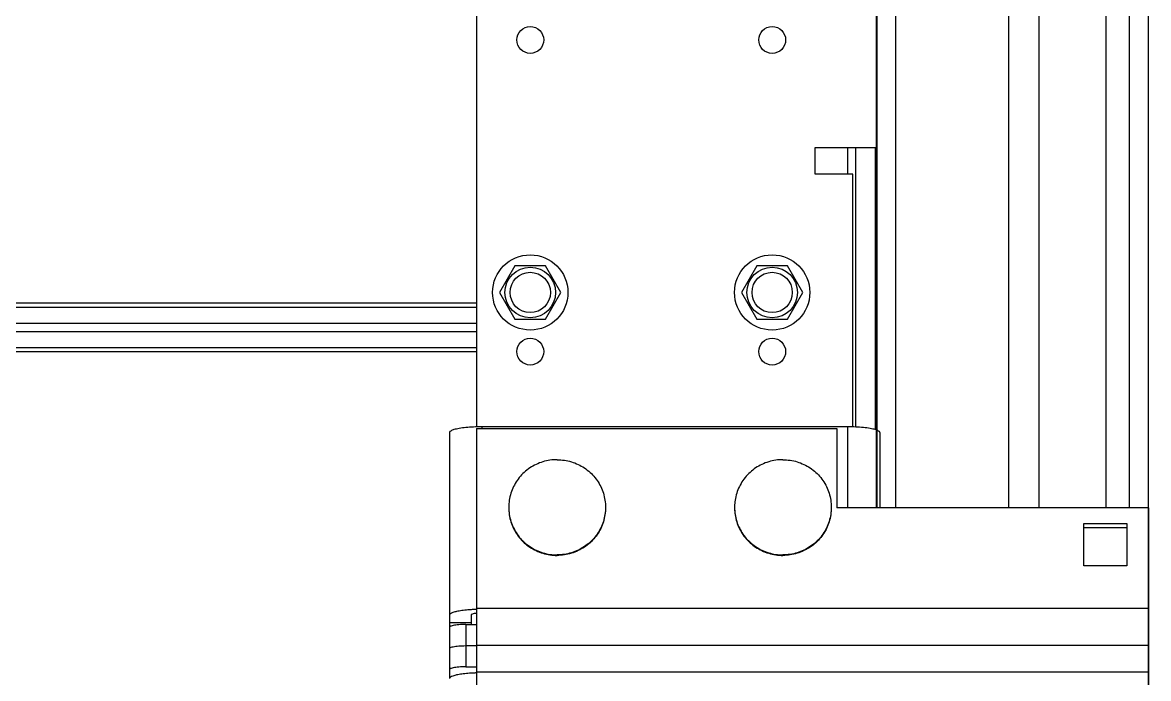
# Model space of a CAD drawing. Header units: millimetres. Extents: x 21899 to 38731, y -5425 to 3612.
# Drawn here: x 25084.2 to 25293.6, y 342.7 to 464.8 of the extents above; entities that cross this region are included whole.
import ezdxf

# ---------------------------------------------------------------- set-up
doc = ezdxf.new("R2010")
doc.units = ezdxf.units.MM

msp = doc.modelspace()

# ---------------------------------------------------------------- linework, layer by layer
at = {"color": 9, "linetype": 'Continuous'}
for p, q in [((25243.02, 374.52), (25243.02, 1144.53)), ((25243.17, 374.52), (25243.17, 1144.53)), ((25246.61, 374.52), (25246.61, 1144.53)), ((25273.26, 374.52), (25273.26, 1144.53)), ((25285.74, 374.52), (25285.74, 1144.53)), ((25290.1, 374.52), (25290.1, 1144.53)), ((25237.61, 441.59), (25237.61, 436.59)), ((25101.07, 412.61), (24252.61, 412.61)), ((24252.61, 411.83), (25101.07, 411.83)), ((25168.61, 412.61), (25101.07, 412.61)), ((25101.07, 411.83), (25168.61, 411.83)), ((24252.61, 408.86), (25101.07, 408.86)), ((25101.07, 408.86), (25168.61, 408.86)), ((24252.61, 407.31), (25101.07, 407.31)), ((25101.07, 407.31), (25168.61, 407.31)), ((24252.61, 404.34), (25101.07, 404.34)), ((25101.07, 404.34), (25168.61, 404.34)), ((25101.07, 403.56), (24252.61, 403.56)), ((25168.61, 403.56), (25101.07, 403.56)), ((25169.61, 389.58), (25169.61, 389.29)), ((25237.61, 389.58), (25237.61, 374.52)), ((25168.61, 355.81), (25293.61, 355.81)), ((25166.61, 352.8), (25166.61, 344.92)), ((25168.61, 343.99), (25293.61, 343.99))]:
    msp.add_line(p, q, dxfattribs=at)
at = {"color": 7, "linetype": 'Continuous'}
for p, q in [((25267.61, 374.52), (25267.61, 1144.53)), ((25293.61, 264.59), (25293.61, 1144.53)), ((25239.11, 441.59), (25239.11, 389.55)), ((25242.86, 389.04), (25242.86, 441.59)), ((25175.76, 419.52), (25172.91, 414.59)), ((25181.46, 419.52), (25175.76, 419.52)), ((25184.31, 414.59), (25181.46, 419.52)), ((25220.76, 419.52), (25217.91, 414.59)), ((25226.46, 419.52), (25220.76, 419.52)), ((25229.31, 414.59), (25226.46, 419.52)), ((25172.91, 414.59), (25175.76, 409.65)), ((25181.46, 409.65), (25184.31, 414.59)), ((25217.91, 414.59), (25220.76, 409.65)), ((25226.46, 409.65), (25229.31, 414.59)), ((25175.76, 409.65), (25181.46, 409.65)), ((25220.76, 409.65), (25226.46, 409.65)), ((25168.61, 389.29), (25235.61, 389.29)), ((25168.61, 389.29), (25168.61, 299.59)), ((25235.61, 389.29), (25235.61, 374.52)), ((25293.61, 374.52), (25235.61, 374.52)), ((25293.61, 374.52), (25293.61, 324.59)), ((25281.61, 371.57), (25289.61, 371.57)), ((25281.61, 363.69), (25281.61, 371.57)), ((25281.61, 370.87), (25289.61, 370.87)), ((25289.61, 371.57), (25289.61, 363.69)), ((25289.61, 363.69), (25281.61, 363.69)), ((25167.61, 354.57), (25167.61, 352.8)), ((25167.61, 353.09), (25163.61, 353.09)), ((25163.61, 352.28), (25163.61, 342.75)), ((25166.61, 352.8), (25168.61, 352.8)), ((25166.61, 348.86), (25168.61, 348.86)), ((25168.61, 348.95), (25293.61, 348.95)), ((25166.61, 344.92), (25168.61, 344.92))]:
    msp.add_line(p, q, dxfattribs=at)
at = {"color": 3, "linetype": 'Continuous'}
for p, q in [((25168.61, 491.59), (25168.61, 389.59)), ((25243.11, 441.59), (25243.11, 491.59)), ((25231.61, 441.59), (25243.11, 441.59)), ((25231.61, 436.59), (25231.61, 441.59)), ((25238.61, 436.59), (25231.61, 436.59)), ((25238.61, 389.59), (25238.61, 436.59)), ((25237.61, 389.58), (25169.61, 389.58)), ((25163.61, 388.54), (25163.61, 352.28)), ((25243.61, 388.54), (25243.61, 374.52))]:
    msp.add_line(p, q, dxfattribs=at)
for centre in [(25178.61, 461.59), (25223.61, 461.59), (25178.61, 403.59), (25223.61, 403.59)]:
    msp.add_circle(centre, 2.5, dxfattribs=at)
at = {"color": 7, "linetype": 'Continuous'}
for centre, radius in [((25178.61, 414.59), 7), ((25223.61, 414.59), 7), ((25178.61, 414.59), 3.75), ((25223.61, 414.59), 3.75)]:
    msp.add_circle(centre, radius, dxfattribs=at)
at = {"color": 9, "linetype": 'Continuous'}
for centre in [(25178.61, 414.59), (25223.61, 414.59)]:
    msp.add_circle(centre, 4.7, dxfattribs=at)
at = {"color": 3, "linetype": 'Continuous'}
for points, start_tangent, end_tangent in [([(25169.61, 389.58), (25168.06, 389.55), (25166.61, 389.44), (25165.37, 389.28), (25164.41, 389.06), (25163.81, 388.81), (25163.61, 388.54)], (-1, 0), (0, -1)), ([(25243.61, 388.54), (25243.41, 388.81), (25242.81, 389.06), (25241.85, 389.28), (25240.61, 389.44), (25239.16, 389.55), (25237.61, 389.58)], (0, 1), (-1, 0)), ([(25167.61, 355.55), (25167.01, 355.51), (25165.87, 355.38), (25164.92, 355.22), (25164.2, 355.02), (25163.76, 354.8), (25163.61, 354.57)], (-0.998123, -0.061237), (0, -1)), ([(25168.61, 355.59), (25168.27, 355.58), (25167.61, 355.55)], (-0.999569, -0.029362), (-0.998123, -0.061237)), ([(25168.61, 343.78), (25168.27, 343.76), (25167.01, 343.69), (25165.87, 343.56), (25164.92, 343.4), (25164.2, 343.2), (25163.76, 342.98), (25163.61, 342.75)], (-0.999569, -0.029362), (0, -1))]:
    msp.add_spline(points, degree=3, dxfattribs=dict(at, start_tangent=start_tangent, end_tangent=end_tangent))
at = {"color": 7, "linetype": 'Continuous'}
for points, start_tangent, end_tangent in [([(25183.61, 383.47), (25182.27, 383.37), (25180.96, 383.08), (25179.7, 382.59), (25178.54, 381.93), (25177.49, 381.11), (25176.57, 380.14), (25175.82, 379.04), (25175.23, 377.85), (25174.84, 376.58), (25174.64, 375.27), (25174.61, 374.61)], (-1, 0), (0, -1)), ([(25183.61, 383.47), (25184.95, 383.37), (25186.26, 383.08), (25187.51, 382.59), (25188.68, 381.93), (25189.73, 381.11), (25190.65, 380.14), (25191.4, 379.04), (25191.99, 377.85), (25192.38, 376.58), (25192.58, 375.27), (25192.61, 374.61)], (1, 0), (0, -1)), ([(25225.61, 383.47), (25224.27, 383.37), (25222.96, 383.08), (25221.7, 382.59), (25220.54, 381.93), (25219.49, 381.11), (25218.57, 380.14), (25217.82, 379.04), (25217.23, 377.85), (25216.84, 376.58), (25216.64, 375.27), (25216.61, 374.61)], (-1, 0), (0, -1)), ([(25225.61, 383.47), (25226.95, 383.37), (25228.26, 383.08), (25229.51, 382.59), (25230.68, 381.93), (25231.73, 381.11), (25232.65, 380.14), (25233.4, 379.04), (25233.99, 377.85), (25234.38, 376.58), (25234.58, 375.27), (25234.61, 374.61)], (1, 0), (0, -1)), ([(25174.61, 374.61), (25174.61, 374.52)], (0, -1), (0.009926, -0.999951)), ([(25174.61, 374.52), (25174.64, 373.86), (25174.84, 372.55), (25175.23, 371.28), (25175.82, 370.09), (25176.57, 369), (25177.49, 368.02), (25178.54, 367.2), (25179.7, 366.54), (25180.96, 366.05), (25182.27, 365.76), (25183.6, 365.66)], (0, -1), (1, -0.0007)), ([(25174.61, 374.52), (25174.64, 373.95), (25174.84, 372.64), (25175.23, 371.37), (25175.82, 370.18), (25176.57, 369.08), (25177.49, 368.11), (25178.54, 367.29), (25179.7, 366.62), (25180.96, 366.14), (25182.27, 365.84), (25183.61, 365.75)], (0.009926, -0.999951), (1, 0)), ([(25192.61, 374.52), (25192.58, 373.95), (25192.38, 372.64), (25191.99, 371.37), (25191.4, 370.18), (25190.65, 369.08), (25189.73, 368.11), (25188.68, 367.29), (25187.51, 366.62), (25186.26, 366.14), (25184.95, 365.84), (25183.61, 365.75)], (-0.009926, -0.999951), (-1, 0)), ([(25192.61, 374.52), (25192.58, 373.86), (25192.38, 372.55), (25191.99, 371.28), (25191.4, 370.09), (25190.65, 369), (25189.73, 368.02), (25188.68, 367.2), (25187.51, 366.54), (25186.26, 366.05), (25184.95, 365.76), (25183.62, 365.66)], (0, -1), (-1, -0.0007)), ([(25192.61, 374.61), (25192.61, 374.52)], (0, -1), (-0.009926, -0.999951)), ([(25216.61, 374.61), (25216.61, 374.52)], (0, -1), (0.009926, -0.999951)), ([(25216.61, 374.52), (25216.64, 373.86), (25216.84, 372.55), (25217.23, 371.28), (25217.82, 370.09), (25218.57, 369), (25219.49, 368.02), (25220.54, 367.2), (25221.7, 366.54), (25222.96, 366.05), (25224.27, 365.76), (25225.6, 365.66)], (0, -1), (1, -0.0007)), ([(25216.61, 374.52), (25216.64, 373.95), (25216.84, 372.64), (25217.23, 371.37), (25217.82, 370.18), (25218.57, 369.08), (25219.49, 368.11), (25220.54, 367.29), (25221.7, 366.62), (25222.96, 366.14), (25224.27, 365.84), (25225.61, 365.75)], (0.009926, -0.999951), (1, 0)), ([(25234.61, 374.52), (25234.58, 373.95), (25234.38, 372.64), (25233.99, 371.37), (25233.4, 370.18), (25232.65, 369.08), (25231.73, 368.11), (25230.68, 367.29), (25229.51, 366.62), (25228.26, 366.14), (25226.95, 365.84), (25225.61, 365.75)], (-0.009926, -0.999951), (-1, 0)), ([(25234.61, 374.52), (25234.58, 373.86), (25234.38, 372.55), (25233.99, 371.28), (25233.4, 370.09), (25232.65, 369), (25231.73, 368.02), (25230.68, 367.2), (25229.51, 366.54), (25228.26, 366.05), (25226.95, 365.76), (25225.62, 365.66)], (0, -1), (-1, -0.0007)), ([(25234.61, 374.61), (25234.61, 374.52)], (0, -1), (-0.009926, -0.999951)), ([(25183.6, 365.66), (25183.61, 365.66)], (1, -0.0007), (1, 0)), ([(25183.62, 365.66), (25183.61, 365.66)], (-1, -0.0007), (-1, 0)), ([(25225.6, 365.66), (25225.61, 365.66)], (1, -0.0007), (1, 0)), ([(25225.62, 365.66), (25225.61, 365.66)], (-1, -0.0007), (-1, 0)), ([(25168.61, 354.87), (25168.43, 354.85), (25167.99, 354.77), (25167.71, 354.67), (25167.61, 354.57)], (-0.994885, -0.101016), (0, -1)), ([(25166.61, 352.8), (25165.95, 352.79), (25165.31, 352.75), (25164.74, 352.69), (25164.27, 352.6), (25163.91, 352.5), (25163.68, 352.39), (25163.61, 352.28)], (-1, 0), (0, -1)), ([(25163.61, 348.34), (25163.68, 348.45), (25163.91, 348.57), (25164.27, 348.66), (25164.74, 348.75), (25165.31, 348.81), (25165.95, 348.85), (25166.61, 348.86)], (0, 1), (1, 0)), ([(25166.61, 344.92), (25165.95, 344.91), (25165.31, 344.87), (25164.74, 344.81), (25164.27, 344.73), (25163.91, 344.63), (25163.68, 344.51), (25163.61, 344.4)], (-1, 0), (0, -1))]:
    msp.add_spline(points, degree=3, dxfattribs=dict(at, start_tangent=start_tangent, end_tangent=end_tangent))

doc.saveas('drawing.dxf')
